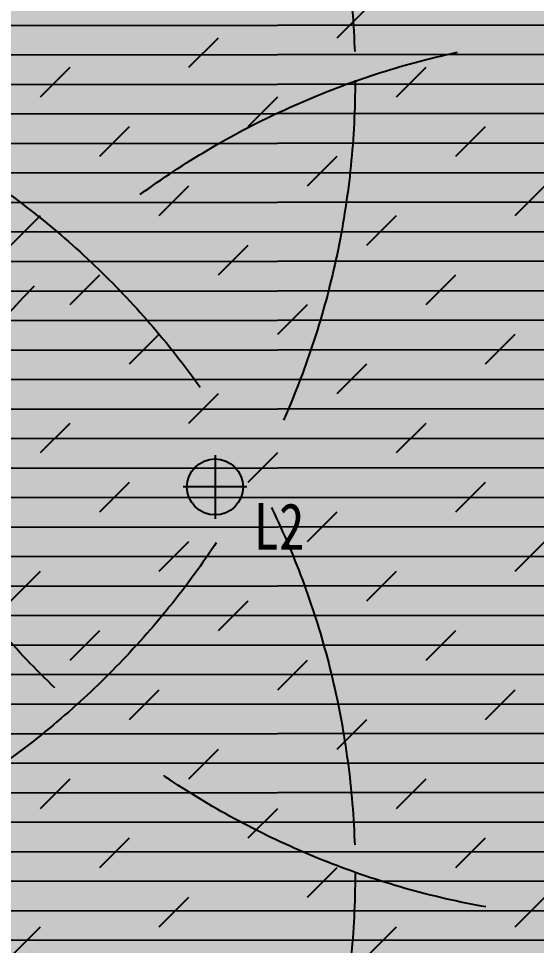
# Model space of a CAD drawing. Header units: millimetres. Extents: x -86392818 to -86307589, y 1129347621 to 1129375919.
# Drawn here: x -86333090 to -86331981, y 1129368255 to 1129370241 of the extents above; entities that cross this region are included whole.
import ezdxf
from ezdxf.enums import TextEntityAlignment as Align

# ---------------------------------------------------------------- set-up
doc = ezdxf.new("R2010")
doc.units = ezdxf.units.MM
doc.header["$LTSCALE"] = 1000
doc.linetypes.add('DASH', pattern=[0.35, 0.25, -0.1])
doc.layers.get('Defpoints').update_dxf_attribs({"color": 250})
for name, color, linetype in [('C—平顶—喷淋', 5, 'Continuous'), ('C—平顶—灯具', 1, 'Continuous'), ('C—平顶—轮廓线', 4, 'Continuous'), ('F—地坪—hatch', 8, 'Continuous')]:
    doc.layers.add(name, color=color, linetype=linetype)
doc.styles.add('黑体', font='simhei.ttf')

# ---------------------------------------------------------------- blocks, each defined once
blk = doc.blocks.new('fsdfssdgrewe')
at = {"layer": 'C—平顶—灯具'}
for p, q in [((0, 67.95796331076417), (0, -67.95796331088059)), ((67.95796331088059, 0), (-67.95796331088059, 0))]:
    blk.add_line(p, q, dxfattribs=at)
blk.add_circle((-2.328306436538696e-10, 0), 59.99999999970392, dxfattribs=at)
at = {"layer": 'C—平顶—灯具', "style": '黑体', "width": 0.8}
blk.add_text('L2', height=100, dxfattribs=at).set_placement((136.9602552209981, -84.63702168583404, 75.29647824816585), align=Align.MIDDLE_CENTER)
blk = doc.blocks.new('pen lin')
at = {"layer": 'Defpoints', "color": 251, "linetype": 'DASH', "ltscale": 3}
blk.add_circle((0, 0), 1800, dxfattribs=at)

msp = doc.modelspace()

# ---------------------------------------------------------------- hatches: boundary and pattern name
at = {"layer": 'C—平顶—轮廓线'}
h = msp.add_hatch(dxfattribs=at)
h.set_pattern_fill('AR-SAND', color=8, scale=5)
h.set_pattern_definition([(37.50000000000001, (0, 0), (-8.000156479920228, 244.7066186646712), [0, -193.04, 0, -215.9, 0, -206.375]), (7.499999999999999, (0, 0), (224.7616415690013, 358.4125502841771), [0, -104.14, 0, -173.99, 0, -66.67500000000001]), (327.5, (-156.21, 0), (395.496185120729, 0.718592339272881), [0, -63.5, 0, -228.6, 0, -298.45]), (317.5, (-156.21, 0), (381.7782262361486, 111.4646616286082), [0, -31.75, 0, -149.86, 0, -171.45])])
h.paths.add_polyline_path([(-86319389.20660238, 1129360620.965556), (-86319389.20660238, 1129370700.965556), (-86337189.20660238, 1129370700.965556), (-86337189.20660238, 1129370370.965556), (-86337569.20660238, 1129370370.965556), (-86337569.20660238, 1129367745.965556), (-86336969.20660238, 1129367745.965556), (-86336969.20660238, 1129361200.965556), (-86337189.20660238, 1129361200.965556), (-86337189.20660238, 1129360620.965556), (-86328589.20660241, 1129360620.965556), (-86328589.20660238, 1129361220.965556), (-86327989.20660238, 1129361220.965556), (-86327989.20660238, 1129360620.965556)])
at = {"layer": 'F—地坪—hatch'}
h = msp.add_hatch(dxfattribs=at)
h.set_pattern_fill('DOLMIT', color=250, scale=10)
h.set_pattern_definition([(0, (0, 0), (0, 63.5), []), (45, (0, 0), (-126.9999134350099, 126.9999134350099), [89.80256121069154, -179.6051224213831])])
h.paths.add_polyline_path([(-86319389.20660238, 1129360620.965556), (-86319389.20660238, 1129370920.965557), (-86337189.20660238, 1129370920.965556), (-86337189.20660238, 1129370370.965556), (-86337569.20660238, 1129370370.965556), (-86337569.20660238, 1129367745.965556), (-86337189.20660238, 1129367745.965556), (-86337189.20660238, 1129360620.965556), (-86328589.20660238, 1129360620.965556), (-86328589.20660238, 1129361220.965556), (-86327989.20660238, 1129361220.965556), (-86327989.20660238, 1129360620.965556)])

# ---------------------------------------------------------------- block references
at = {"layer": 'C—平顶—喷淋'}
for p in [(-86334169.20660238, 1129370109.090557), (-86331769.20660238, 1129370109.090557), (-86334169.20660238, 1129368409.090557), (-86331769.20660238, 1129368409.090557)]:
    msp.add_blockref('pen lin', p, dxfattribs=at)
at = {"layer": 'C—平顶—灯具'}
msp.add_blockref('fsdfssdgrewe', (-86332669.20660238, 1129369237.215556), dxfattribs=at)

doc.saveas('drawing.dxf')
